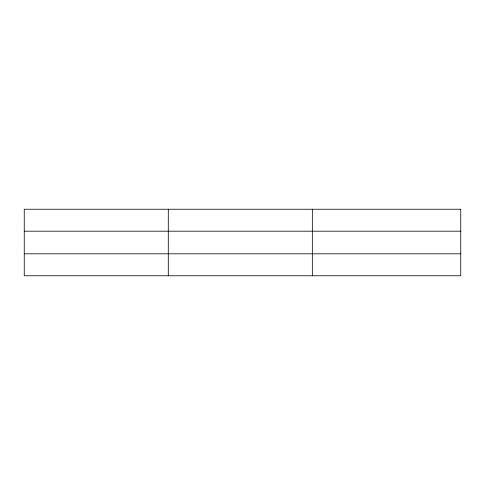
<?xml version="1.0" encoding="UTF-8"?>
<svg xmlns="http://www.w3.org/2000/svg" width="485" height="485" viewBox="0 0 485 485"><rect width="100%" height="100%" fill="white"/><g stroke="black" fill="none" stroke-linecap="round" stroke-linejoin="round"><path stroke-width="0.73" d="M168.295 275.765L168.295 209.235M312.34 275.765L312.34 209.235M24.25 231.193L460.75 231.193M24.25 253.807L460.75 253.807M460.75 209.235L460.75 275.765L24.25 275.765L24.25 209.235L460.75 209.235"/></g></svg>
